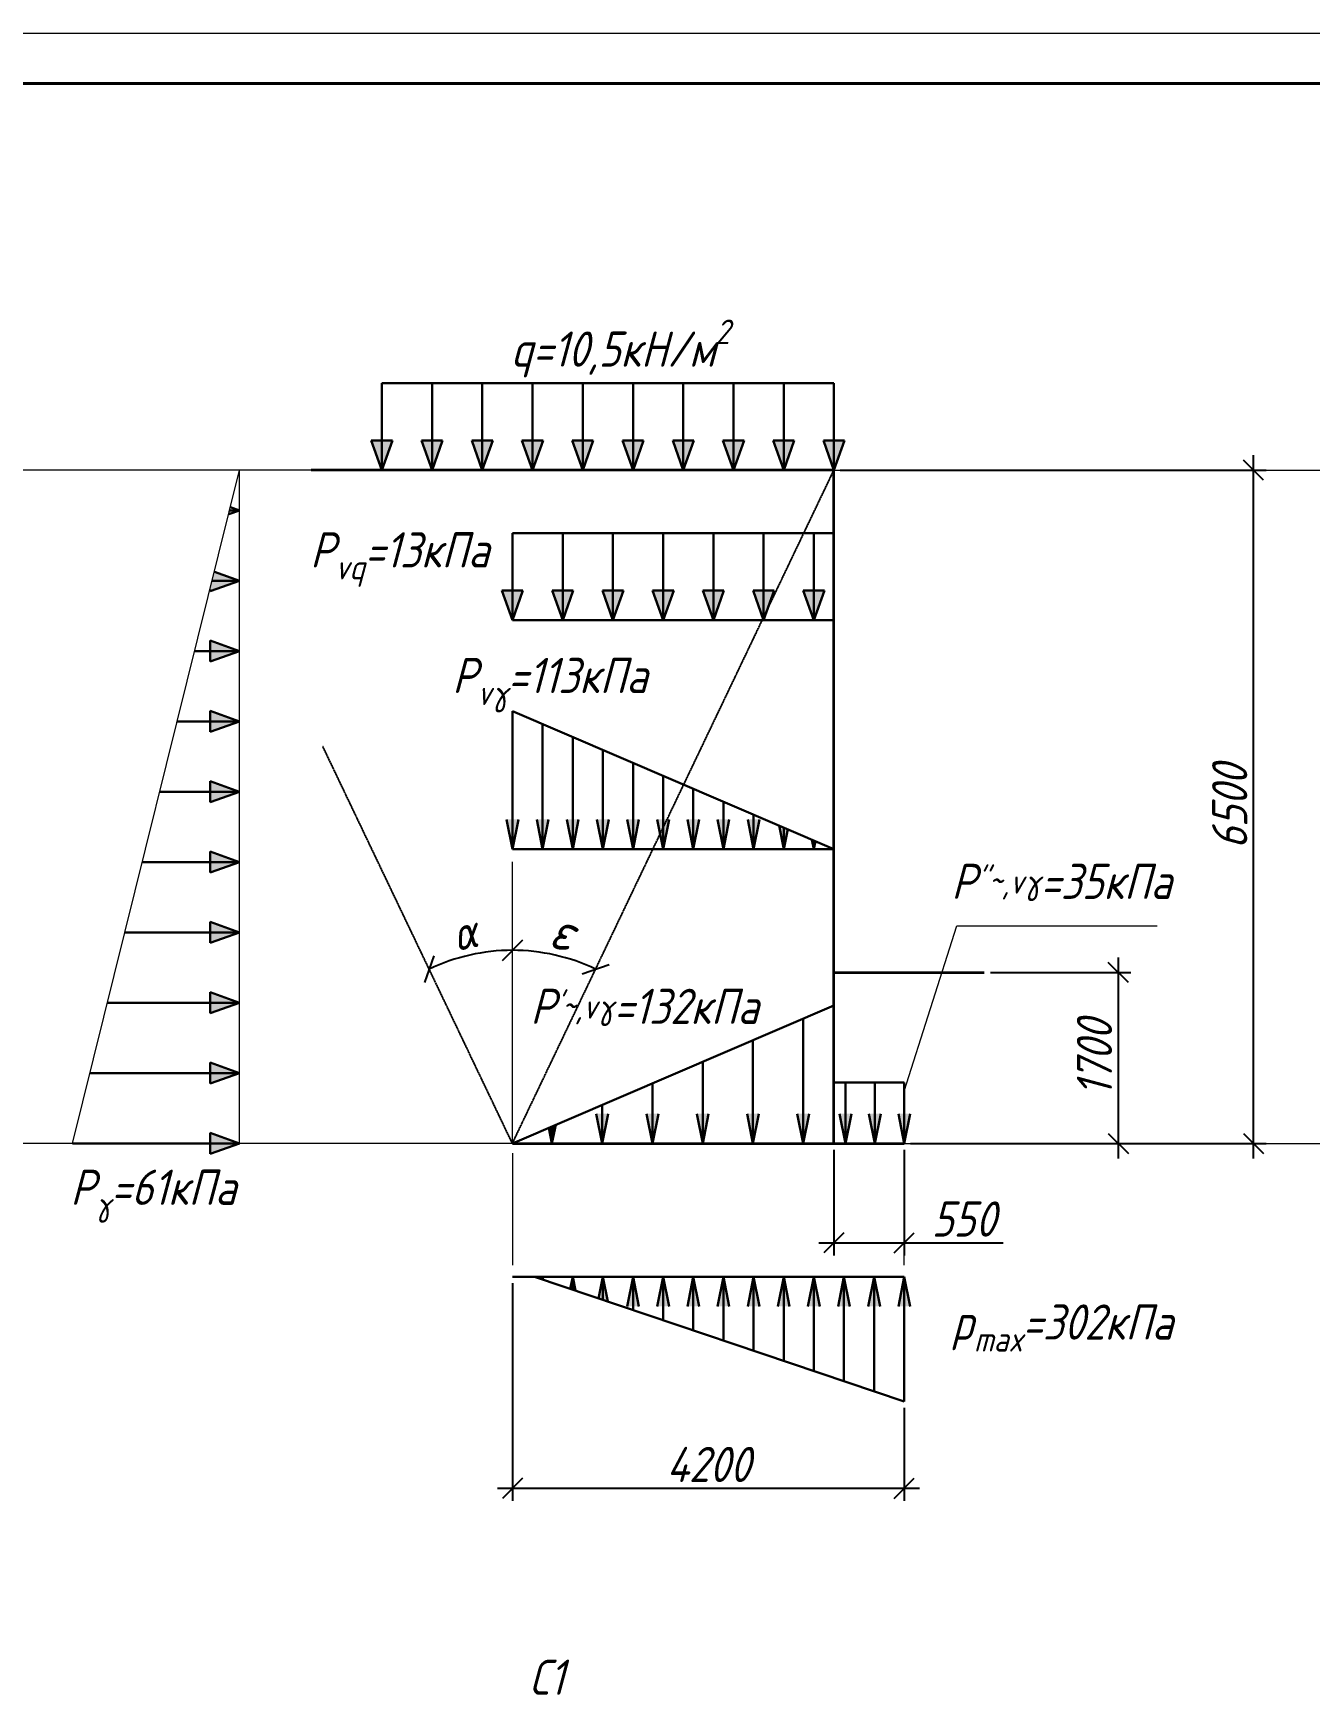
# Model space of a CAD drawing. Header units: millimetres. Extents: x -1004 to 900128, y -352756 to 107728.
# Drawn here: x 215793 to 228498, y -207235 to -190700 of the extents above; entities that cross this region are included whole.
import ezdxf

# ---------------------------------------------------------------- set-up
doc = ezdxf.new("R2010")
doc.units = ezdxf.units.MM
doc.linetypes.add('ACAD_ISO02W100', pattern=[15, 12, -3])
doc.linetypes.add('ACAD_ISO04W100', pattern=[30, 24, -3, 0, -3])
for name, color, linetype, lineweight in [('axles', 152, 'ACAD_ISO04W100', 20), ('basic', 95, 'Continuous', 30), ('frame', 173, 'Continuous', 40), ('hatch', 117, 'ACAD_ISO02W100', 25), ('size', 45, 'Continuous', 20), ('text', 13, 'Continuous', 20), ('thick', 42, 'Continuous', 35), ('thin', 153, 'Continuous', 18)]:
    doc.layers.add(name, color=color, linetype=linetype, lineweight=lineweight)
doc.styles.add('Structures', font='isocpeur.ttf', dxfattribs={"width": 0.85, "oblique": 15})
doc.styles.add('structures 5', font='isocpeur.ttf', dxfattribs={"width": 0.85, "oblique": 15, "height": 5})
doc.dimstyles.new('structures 3.5', dxfattribs={"dimtxt": 3.5, "dimasz": 2, "dimexe": 1.25, "dimexo": 0.625, "dimtad": 1, "dimtxsty": 'Structures', "dimblk": 'OBLIQUE', "dimcen": 2.5, "dimdle": 1.5, "dimadec": 0, "dimazin": 0, "dimtfac": 1, "dimtmove": 0, "dimatfit": 3, "dimfxl": 1, "dimarcsym": 0})

# ---------------------------------------------------------------- blocks, each defined once
blk = doc.blocks.new('_Oblique')
at = {"color": 0, "linetype": 'ByBlock', "lineweight": -2}
blk.add_line((-0.5, -0.5), (0.5, 0.5), dxfattribs=at)
blk = doc.blocks.new('*D869')
at = {"layer": 'Defpoints', "color": 0, "transparency": 16777216}
for p in [(225257.5171392658, -200048.0326734317), (224462.1946013797, -201748.0326734317), (226592.2853476328, -201748.0326734317)]:
    blk.add_point(p, dxfattribs=at)
at = {"layer": 'size', "color": 0, "lineweight": -2, "transparency": 16777216}
for p, q in [((226592.2853476328, -199898.0326734317), (226592.2853476328, -201898.0326734317)), ((225320.0171392658, -200048.0326734317), (226717.2853476328, -200048.0326734317)), ((224524.6946013797, -201748.0326734317), (226717.2853476328, -201748.0326734317))]:
    blk.add_line(p, q, dxfattribs=at)
at = {"layer": 'size', "color": 0, "lineweight": -2, "transparency": 16777216, "xscale": 200, "yscale": 200, "zscale": 200}
for p, rotation in [((226592.2853476328, -200048.0326734317), 90), ((226592.2853476328, -201748.0326734317), 270)]:
    blk.add_blockref('_Oblique', p, dxfattribs=dict(at, rotation=rotation))
at = {"layer": 'size', "color": 0, "transparency": 16777216, "insert": (226354.7853476327, -200898.0326734317), "char_height": 350, "attachment_point": 5, "rotation": 90, "style": 'Structures'}
blk.add_mtext('1700', dxfattribs=at)
blk = doc.blocks.new('*D870')
at = {"layer": 'Defpoints', "color": 0, "transparency": 16777216}
for p in [(223762.1946013796, -201748.0326734316), (224462.1946013796, -201748.0326734316), (224462.1946013796, -202737.7506146465)]:
    blk.add_point(p, dxfattribs=at)
at = {"layer": 'size', "color": 0, "lineweight": -2, "transparency": 16777216}
for p, q in [((223762.1946013796, -201810.5326734316), (223762.1946013796, -202862.7506146465)), ((224462.1946013796, -201810.5326734316), (224462.1946013796, -202862.7506146465)), ((223612.1946013796, -202737.7506146465), (224462.1946013796, -202737.7506146465)), ((224462.1946013796, -202737.7506146465), (225446.2268187305, -202737.7506146465))]:
    blk.add_line(p, q, dxfattribs=at)
at = {"layer": 'size', "color": 0, "lineweight": -2, "transparency": 16777216, "xscale": 200, "yscale": 200, "zscale": 200, "rotation": 180}
blk.add_blockref('_Oblique', (223762.1946013796, -202737.7506146465), dxfattribs=at)
at = {"layer": 'size', "color": 0, "lineweight": -2, "transparency": 16777216, "xscale": 200, "yscale": 200, "zscale": 200}
blk.add_blockref('_Oblique', (224462.1946013796, -202737.7506146465), dxfattribs=at)
at = {"layer": 'size', "color": 0, "transparency": 16777216, "insert": (225054.210710055, -202500.2506146465), "char_height": 350, "attachment_point": 5, "style": 'Structures'}
blk.add_mtext('550', dxfattribs=at)
blk = doc.blocks.new('*D871')
at = {"layer": 'Defpoints', "color": 0, "transparency": 16777216}
for p in [(223762.1946013797, -195048.0326734316), (227938.4876394052, -195048.0326734316), (224462.1946013797, -201748.0326734317)]:
    blk.add_point(p, dxfattribs=at)
at = {"layer": 'size', "color": 0, "lineweight": -2, "transparency": 16777216}
for p, q in [((227938.4876394052, -201898.0326734317), (227938.4876394052, -194898.0326734316)), ((223824.6946013797, -195048.0326734316), (228063.4876394052, -195048.0326734316)), ((224524.6946013797, -201748.0326734317), (228063.4876394052, -201748.0326734317))]:
    blk.add_line(p, q, dxfattribs=at)
at = {"layer": 'size', "color": 0, "lineweight": -2, "transparency": 16777216, "xscale": 200, "yscale": 200, "zscale": 200}
for p, rotation in [((227938.4876394052, -195048.0326734316), 90), ((227938.4876394052, -201748.0326734317), 270)]:
    blk.add_blockref('_Oblique', p, dxfattribs=dict(at, rotation=rotation))
at = {"layer": 'size', "color": 0, "transparency": 16777216, "insert": (227700.9876394051, -198398.0326734317), "char_height": 350, "attachment_point": 5, "rotation": 90, "style": 'Structures'}
blk.add_mtext('6500', dxfattribs=at)
blk = doc.blocks.new('*D872')
at = {"layer": 'Defpoints', "color": 0, "transparency": 16777216}
for p in [(223762.1946013796, -195048.0326734315), (220562.1946013796, -198946.8883673344), (220846.5779060339, -199847.4259205709), (220562.1946013796, -201748.0326734316), (220562.1946013796, -201748.0326734316)]:
    blk.add_point(p, dxfattribs=at)
at = {"layer": 'size', "color": 0, "lineweight": -2, "transparency": 16777216}
blk.add_arc((220562.1946013796, -201748.0326734316), 1921.764786071774, 64.47030200946669, 90, dxfattribs=at)
at = {"layer": 'size', "color": 0, "lineweight": -2, "transparency": 16777216, "xscale": 200, "yscale": 200, "zscale": 200}
for p, rotation in [((220562.1946013796, -199826.2678873598), 180), ((221390.4346248294, -200013.9051243334), 334.4703020094667)]:
    blk.add_blockref('_Oblique', p, dxfattribs=dict(at, rotation=rotation))
at = {"layer": 'size', "color": 0, "transparency": 16777216, "insert": (221065.0760857038, -199633.1512765657), "char_height": 350, "attachment_point": 5, "rotation": 346.6244684460199, "style": 'Structures'}
blk.add_mtext('{\\H1.08333x;ε}', dxfattribs=at)
blk = doc.blocks.new('*D873')
at = {"layer": 'Defpoints', "color": 0, "transparency": 16777216}
for p in [(217362.1946013796, -195048.0326734316), (220562.1946013796, -195298.0326734316), (220277.8112967252, -199847.4259205709), (220562.1946013795, -201748.0326734316), (220562.1946013795, -201748.0326734316)]:
    blk.add_point(p, dxfattribs=at)
at = {"layer": 'size', "color": 0, "lineweight": -2, "transparency": 16777216}
blk.add_arc((220562.1946013795, -201748.0326734316), 1921.764786071808, 89.99999999999977, 115.5296979905329, dxfattribs=at)
at = {"layer": 'size', "color": 0, "lineweight": -2, "transparency": 16777216, "xscale": 200, "yscale": 200, "zscale": 200}
for p, rotation in [((220562.1946013796, -199826.2678873598), 359.9999999999997), ((219733.9545779297, -200013.9051243334), 205.5296979905329)]:
    blk.add_blockref('_Oblique', p, dxfattribs=dict(at, rotation=rotation))
at = {"layer": 'size', "color": 0, "transparency": 16777216, "insert": (220086.7158368036, -199649.2459428549), "char_height": 350, "width": 756.4295596564855, "attachment_point": 5, "rotation": 12.764848995266489, "style": 'Structures'}
blk.add_mtext('{\\H0.95833x;α}', dxfattribs=at)
blk = doc.blocks.new('*D874')
at = {"layer": 'Defpoints', "color": 0, "transparency": 16777216}
for p in [(220562.1946013796, -203074.4859625286), (224462.1946013796, -204316.7951458672), (224462.1946013796, -205179.7538127105)]:
    blk.add_point(p, dxfattribs=at)
at = {"layer": 'size', "color": 0, "lineweight": -2, "transparency": 16777216}
for p, q in [((220562.1946013796, -203136.9859625286), (220562.1946013796, -205304.7538127105)), ((224462.1946013796, -204379.2951458672), (224462.1946013796, -205304.7538127105)), ((220412.1946013796, -205179.7538127105), (224612.1946013796, -205179.7538127105))]:
    blk.add_line(p, q, dxfattribs=at)
at = {"layer": 'size', "color": 0, "lineweight": -2, "transparency": 16777216, "xscale": 200, "yscale": 200, "zscale": 200, "rotation": 180}
blk.add_blockref('_Oblique', (220562.1946013796, -205179.7538127105), dxfattribs=at)
at = {"layer": 'size', "color": 0, "lineweight": -2, "transparency": 16777216, "xscale": 200, "yscale": 200, "zscale": 200}
blk.add_blockref('_Oblique', (224462.1946013796, -205179.7538127105), dxfattribs=at)
at = {"layer": 'size', "color": 0, "transparency": 16777216, "insert": (222512.1946013796, -204942.2538127105), "char_height": 350, "attachment_point": 5, "style": 'Structures'}
blk.add_mtext('4200', dxfattribs=at)

msp = doc.modelspace()

# ---------------------------------------------------------------- hatches: boundary and pattern name
at = {"layer": 'basic'}
h = msp.add_hatch(color=256, dxfattribs=at)
h.dxf.hatch_style = 1
h.paths.add_polyline_path([(219157.269429041, -194753.3763105699), (219262.1946013796, -195048.0326734316), (219262.1946013796, -194753.3763105699)])
h.paths.add_polyline_path([(219262.1946013796, -194753.3763105699), (219262.1946013796, -195048.0326734316), (219367.1197737182, -194753.3763105699)])
h = msp.add_hatch(color=256, dxfattribs=at)
h.dxf.hatch_style = 1
h.paths.add_polyline_path([(219657.269429041, -194753.3763105699), (219762.1946013796, -195048.0326734316), (219762.1946013796, -194753.3763105699)])
h.paths.add_polyline_path([(219762.1946013796, -194753.3763105699), (219762.1946013796, -195048.0326734316), (219867.1197737182, -194753.3763105699)])
h = msp.add_hatch(color=256, dxfattribs=at)
h.dxf.hatch_style = 1
h.paths.add_polyline_path([(220157.269429041, -194753.3763105699), (220262.1946013796, -195048.0326734316), (220262.1946013796, -194753.3763105699)])
h.paths.add_polyline_path([(220262.1946013796, -194753.3763105699), (220262.1946013796, -195048.0326734316), (220367.1197737182, -194753.3763105699)])
h = msp.add_hatch(color=256, dxfattribs=at)
h.dxf.hatch_style = 1
h.paths.add_polyline_path([(220657.269429041, -194753.3763105699), (220762.1946013796, -195048.0326734316), (220762.1946013796, -194753.3763105699)])
h.paths.add_polyline_path([(220762.1946013796, -194753.3763105699), (220762.1946013796, -195048.0326734316), (220867.1197737182, -194753.3763105699)])
h = msp.add_hatch(color=256, dxfattribs=at)
h.dxf.hatch_style = 1
h.paths.add_polyline_path([(221157.269429041, -194753.3763105699), (221262.1946013796, -195048.0326734316), (221262.1946013796, -194753.3763105699)])
h.paths.add_polyline_path([(221262.1946013796, -194753.3763105699), (221262.1946013796, -195048.0326734316), (221367.1197737182, -194753.3763105699)])
h = msp.add_hatch(color=256, dxfattribs=at)
h.dxf.hatch_style = 1
h.paths.add_polyline_path([(221657.269429041, -194753.3763105699), (221762.1946013796, -195048.0326734316), (221762.1946013796, -194753.3763105699)])
h.paths.add_polyline_path([(221762.1946013796, -194753.3763105699), (221762.1946013796, -195048.0326734316), (221867.1197737182, -194753.3763105699)])
h = msp.add_hatch(color=256, dxfattribs=at)
h.dxf.hatch_style = 1
h.paths.add_polyline_path([(222157.269429041, -194753.3763105699), (222262.1946013796, -195048.0326734316), (222262.1946013796, -194753.3763105699)])
h.paths.add_polyline_path([(222262.1946013796, -194753.3763105699), (222262.1946013796, -195048.0326734316), (222367.1197737182, -194753.3763105699)])
h = msp.add_hatch(color=256, dxfattribs=at)
h.dxf.hatch_style = 1
h.paths.add_polyline_path([(222657.269429041, -194753.3763105699), (222762.1946013796, -195048.0326734316), (222762.1946013796, -194753.3763105699)])
h.paths.add_polyline_path([(222762.1946013796, -194753.3763105699), (222762.1946013796, -195048.0326734316), (222867.1197737182, -194753.3763105699)])
h = msp.add_hatch(color=256, dxfattribs=at)
h.dxf.hatch_style = 1
h.paths.add_polyline_path([(223157.269429041, -194753.3763105699), (223262.1946013796, -195048.0326734316), (223262.1946013796, -194753.3763105699)])
h.paths.add_polyline_path([(223262.1946013796, -194753.3763105699), (223262.1946013796, -195048.0326734316), (223367.1197737182, -194753.3763105699)])
h = msp.add_hatch(color=256, dxfattribs=at)
h.dxf.hatch_style = 1
h.paths.add_polyline_path([(223657.269429041, -194753.3763105699), (223762.1946013796, -195048.0326734316), (223762.1946013796, -194753.3763105699)])
h.paths.add_polyline_path([(223762.1946013796, -194753.3763105699), (223762.1946013796, -195048.0326734316), (223867.1197737182, -194753.3763105699)])
h = msp.add_hatch(color=256, dxfattribs=at)
h.dxf.hatch_style = 1
h.paths.add_polyline_path([(217755.8668820609, -195415.5467309247), (217747.8028337729, -195448.0326734316), (217847.0956067784, -195448.0326734316)])
h.paths.add_polyline_path([(217847.0956067784, -195448.0326734316), (217747.8028337729, -195448.0326734316), (217738.1749274244, -195486.8186033924)])
h.paths.add_polyline_path([(217847.0956067784, -196148.0326734316), (217574.0404810132, -196148.0326734316), (217562.0377374861, -196196.3856125787), (217587.0725231044, -196240.6251652466)])
h.paths.add_polyline_path([(217596.2166138053, -196058.6963315376), (217574.0404810132, -196148.0326734316), (217847.0956067784, -196148.0326734316)])
h.paths.add_polyline_path([(217562.0377374861, -196196.3856125787), (217552.4392439168, -196235.0530534358), (217552.4392439168, -196252.9578457702), (217587.0725231044, -196240.6251652466)])
h = msp.add_hatch(color=256, dxfattribs=at)
h.dxf.hatch_style = 1
h.paths.add_polyline_path([(220457.269429041, -196246.8297051151), (220562.1946013796, -196541.4860679767), (220562.1946013796, -196246.8297051151)])
h.paths.add_polyline_path([(220562.1946013796, -196246.8297051151), (220562.1946013796, -196541.4860679767), (220667.1197737182, -196246.8297051151)])
h = msp.add_hatch(color=256, dxfattribs=at)
h.dxf.hatch_style = 1
h.paths.add_polyline_path([(220957.269429041, -196246.8297051151), (221062.1946013796, -196541.4860679767), (221062.1946013796, -196246.8297051151)])
h.paths.add_polyline_path([(221062.1946013796, -196246.8297051151), (221062.1946013796, -196541.4860679767), (221167.1197737182, -196246.8297051151)])
h = msp.add_hatch(color=256, dxfattribs=at)
h.dxf.hatch_style = 1
h.paths.add_polyline_path([(221457.269429041, -196246.8297051151), (221562.1946013796, -196541.4860679767), (221562.1946013796, -196246.8297051151)])
h.paths.add_polyline_path([(221562.1946013796, -196246.8297051151), (221562.1946013796, -196541.4860679767), (221667.1197737182, -196246.8297051151)])
h = msp.add_hatch(color=256, dxfattribs=at)
h.dxf.hatch_style = 1
h.paths.add_polyline_path([(221957.269429041, -196246.8297051151), (222062.1946013796, -196541.4860679767), (222062.1946013796, -196246.8297051151)])
h.paths.add_polyline_path([(222062.1946013796, -196246.8297051151), (222062.1946013796, -196541.4860679767), (222167.1197737182, -196246.8297051151)])
h = msp.add_hatch(color=256, dxfattribs=at)
h.dxf.hatch_style = 1
h.paths.add_polyline_path([(222457.269429041, -196246.8297051151), (222562.1946013796, -196541.4860679767), (222562.1946013796, -196246.8297051151)])
h.paths.add_polyline_path([(222562.1946013796, -196246.8297051151), (222562.1946013796, -196541.4860679767), (222667.1197737182, -196246.8297051151)])
h = msp.add_hatch(color=256, dxfattribs=at)
h.dxf.hatch_style = 1
h.paths.add_polyline_path([(222957.269429041, -196246.8297051151), (223062.1946013796, -196541.4860679767), (223062.1946013796, -196246.8297051151)])
h.paths.add_polyline_path([(223062.1946013796, -196246.8297051151), (223062.1946013796, -196541.4860679767), (223167.1197737182, -196246.8297051151)])
h = msp.add_hatch(color=256, dxfattribs=at)
h.dxf.hatch_style = 1
h.paths.add_polyline_path([(223457.269429041, -196246.8297051151), (223562.1946013796, -196541.4860679767), (223562.1946013796, -196246.8297051151)])
h.paths.add_polyline_path([(223562.1946013796, -196246.8297051151), (223562.1946013796, -196541.4860679767), (223667.1197737182, -196246.8297051151)])
h = msp.add_hatch(color=256, dxfattribs=at)
h.dxf.hatch_style = 1
h.paths.add_polyline_path([(217552.4392439168, -196743.1075010929), (217847.0956067784, -196848.0326734316), (217552.4392439168, -196848.0326734316)])
h.paths.add_polyline_path([(217552.4392439168, -196848.0326734316), (217847.0956067784, -196848.0326734316), (217552.4392439168, -196952.9578457702)])
h = msp.add_hatch(color=256, dxfattribs=at)
h.dxf.hatch_style = 1
h.paths.add_polyline_path([(217552.4392439168, -197443.1075010929), (217847.0956067784, -197548.0326734316), (217552.4392439168, -197548.0326734316)])
h.paths.add_polyline_path([(217552.4392439168, -197548.0326734316), (217847.0956067784, -197548.0326734316), (217552.4392439168, -197652.9578457702)])
h = msp.add_hatch(color=256, dxfattribs=at)
h.dxf.hatch_style = 1
h.paths.add_polyline_path([(217552.4392439168, -198143.1075010929), (217847.0956067784, -198248.0326734316), (217552.4392439168, -198248.0326734316)])
h.paths.add_polyline_path([(217552.4392439168, -198248.0326734316), (217847.0956067784, -198248.0326734316), (217552.4392439168, -198352.9578457702)])
h = msp.add_hatch(color=256, dxfattribs=at)
h.dxf.hatch_style = 1
h.paths.add_polyline_path([(220503.4627287438, -198524.1960537301), (220562.1946013796, -198524.1960537301), (220562.1946013796, -198818.8524165917)])
h.paths.add_polyline_path([(220562.1946013796, -198524.1960537301), (220620.9264740153, -198524.1960537301), (220562.1946013796, -198818.8524165917)])
h = msp.add_hatch(color=256, dxfattribs=at)
h.dxf.hatch_style = 1
h.paths.add_polyline_path([(220803.4627287438, -198524.1960537301), (220862.1946013796, -198524.1960537301), (220862.1946013796, -198818.8524165917)])
h.paths.add_polyline_path([(220862.1946013796, -198524.1960537301), (220920.9264740153, -198524.1960537301), (220862.1946013796, -198818.8524165917)])
h = msp.add_hatch(color=256, dxfattribs=at)
h.dxf.hatch_style = 1
h.paths.add_polyline_path([(221103.4627287438, -198524.1960537301), (221162.1946013796, -198524.1960537301), (221162.1946013796, -198818.8524165917)])
h.paths.add_polyline_path([(221162.1946013796, -198524.1960537301), (221220.9264740153, -198524.1960537301), (221162.1946013796, -198818.8524165917)])
h = msp.add_hatch(color=256, dxfattribs=at)
h.dxf.hatch_style = 1
h.paths.add_polyline_path([(221403.4627287438, -198524.1960537301), (221462.1946013796, -198524.1960537301), (221462.1946013796, -198818.8524165917)])
h.paths.add_polyline_path([(221462.1946013796, -198524.1960537301), (221520.9264740153, -198524.1960537301), (221462.1946013796, -198818.8524165917)])
h = msp.add_hatch(color=256, dxfattribs=at)
h.dxf.hatch_style = 1
h.paths.add_polyline_path([(221703.4627287438, -198524.1960537301), (221762.1946013796, -198524.1960537301), (221762.1946013796, -198818.8524165917)])
h.paths.add_polyline_path([(221762.1946013796, -198524.1960537301), (221820.9264740153, -198524.1960537301), (221762.1946013796, -198818.8524165917)])
h = msp.add_hatch(color=256, dxfattribs=at)
h.dxf.hatch_style = 1
h.paths.add_polyline_path([(222003.4627287438, -198524.1960537301), (222062.1946013796, -198524.1960537301), (222062.1946013796, -198818.8524165917)])
h.paths.add_polyline_path([(222062.1946013796, -198524.1960537301), (222120.9264740153, -198524.1960537301), (222062.1946013796, -198818.8524165917)])
h = msp.add_hatch(color=256, dxfattribs=at)
h.dxf.hatch_style = 1
h.paths.add_polyline_path([(222303.4627287438, -198524.1960537301), (222362.1946013796, -198524.1960537301), (222362.1946013796, -198818.8524165917)])
h.paths.add_polyline_path([(222362.1946013796, -198524.1960537301), (222420.9264740153, -198524.1960537301), (222362.1946013796, -198818.8524165917)])
h = msp.add_hatch(color=256, dxfattribs=at)
h.dxf.hatch_style = 1
h.paths.add_polyline_path([(222603.4627287438, -198524.1960537301), (222662.1946013796, -198524.1960537301), (222662.1946013796, -198818.8524165917)])
h.paths.add_polyline_path([(222662.1946013796, -198524.1960537301), (222720.9264740153, -198524.1960537301), (222662.1946013796, -198818.8524165917)])
h = msp.add_hatch(color=256, dxfattribs=at)
h.dxf.hatch_style = 1
h.paths.add_polyline_path([(222903.4627287438, -198524.1960537301), (222962.1946013796, -198524.1960537301), (222962.1946013796, -198818.8524165917)])
h.paths.add_polyline_path([(222962.1946013796, -198524.1960537301), (223020.9264740153, -198524.1960537301), (222962.1946013796, -198818.8524165917)])
h = msp.add_hatch(color=256, dxfattribs=at)
h.dxf.hatch_style = 1
h.paths.add_polyline_path([(223301.6087250512, -198621.1127259391), (223262.1946013796, -198604.1913720229), (223262.1946013796, -198818.8524165917)])
h.paths.add_polyline_path([(223262.1946013796, -198604.1913720229), (223215.4035672908, -198584.102947515), (223262.1946013796, -198818.8524165917)])
h.paths.add_polyline_path([(223577.9602508482, -198739.7565403307), (223562.1946013796, -198732.9879987642), (223562.1946013796, -198818.8524165917)])
h.paths.add_polyline_path([(223562.1946013796, -198732.9879987642), (223543.478187744, -198724.952628961), (223562.1946013796, -198818.8524165917)])
h = msp.add_hatch(color=256, dxfattribs=at)
h.dxf.hatch_style = 1
h.paths.add_polyline_path([(217552.4392439168, -198843.1075010929), (217847.0956067784, -198948.0326734316), (217552.4392439168, -198948.0326734316)])
h.paths.add_polyline_path([(217552.4392439168, -198948.0326734316), (217847.0956067784, -198948.0326734316), (217552.4392439168, -199052.9578457702)])
h = msp.add_hatch(color=256, dxfattribs=at)
h.dxf.hatch_style = 1
h.paths.add_polyline_path([(217552.4392439168, -199543.1075010929), (217847.0956067784, -199648.0326734316), (217552.4392439168, -199648.0326734316)])
h.paths.add_polyline_path([(217552.4392439168, -199648.0326734316), (217847.0956067784, -199648.0326734316), (217552.4392439168, -199752.9578457702)])
h = msp.add_hatch(color=256, dxfattribs=at)
h.dxf.hatch_style = 1
h.paths.add_polyline_path([(217552.4392439168, -200243.1075010929), (217847.0956067784, -200348.0326734316), (217552.4392439168, -200348.0326734316)])
h.paths.add_polyline_path([(217552.4392439168, -200348.0326734316), (217847.0956067784, -200348.0326734316), (217552.4392439168, -200452.9578457702)])
h = msp.add_hatch(color=256, dxfattribs=at)
h.dxf.hatch_style = 1
h.paths.add_polyline_path([(217552.4392439168, -200943.1075010929), (217847.0956067784, -201048.0326734316), (217552.4392439168, -201048.0326734316)])
h.paths.add_polyline_path([(217552.4392439168, -201048.0326734316), (217847.0956067784, -201048.0326734316), (217552.4392439168, -201152.9578457702)])
h = msp.add_hatch(color=256, dxfattribs=at)
h.dxf.hatch_style = 1
h.paths.add_polyline_path([(221514.5795488756, -201453.3763105699), (221455.8476762398, -201453.3763105699), (221455.8476762398, -201748.0326734316)])
h.paths.add_polyline_path([(221455.8476762398, -201453.3763105699), (221397.115803604, -201453.3763105699), (221455.8476762398, -201748.0326734316)])
h = msp.add_hatch(color=256, dxfattribs=at)
h.dxf.hatch_style = 1
h.paths.add_polyline_path([(222014.5795488756, -201453.3763105699), (221955.8476762398, -201453.3763105699), (221955.8476762398, -201748.0326734316)])
h.paths.add_polyline_path([(221955.8476762398, -201453.3763105699), (221897.115803604, -201453.3763105699), (221955.8476762398, -201748.0326734316)])
h = msp.add_hatch(color=256, dxfattribs=at)
h.dxf.hatch_style = 1
h.paths.add_polyline_path([(222514.5795488756, -201453.3763105699), (222455.8476762398, -201453.3763105699), (222455.8476762398, -201748.0326734316)])
h.paths.add_polyline_path([(222455.8476762398, -201453.3763105699), (222397.115803604, -201453.3763105699), (222455.8476762398, -201748.0326734316)])
h = msp.add_hatch(color=256, dxfattribs=at)
h.dxf.hatch_style = 1
h.paths.add_polyline_path([(223014.5795488756, -201453.3763105699), (222955.8476762398, -201453.3763105699), (222955.8476762398, -201748.0326734316)])
h.paths.add_polyline_path([(222955.8476762398, -201453.3763105699), (222897.115803604, -201453.3763105699), (222955.8476762398, -201748.0326734316)])
h = msp.add_hatch(color=256, dxfattribs=at)
h.dxf.hatch_style = 1
h.paths.add_polyline_path([(223514.5795488756, -201453.3763105699), (223455.8476762398, -201453.3763105699), (223455.8476762398, -201748.0326734316)])
h.paths.add_polyline_path([(223455.8476762398, -201453.3763105699), (223397.115803604, -201453.3763105699), (223455.8476762398, -201748.0326734316)])
h = msp.add_hatch(color=256, dxfattribs=at)
h.dxf.hatch_style = 1
h.paths.add_polyline_path([(223935.505573997, -201453.3763105699), (223876.7737013613, -201453.3763105699), (223876.7737013613, -201748.0326734316)])
h.paths.add_polyline_path([(223876.7737013613, -201453.3763105699), (223818.0418287255, -201453.3763105699), (223876.7737013613, -201748.0326734316)])
h = msp.add_hatch(color=256, dxfattribs=at)
h.dxf.hatch_style = 1
h.paths.add_polyline_path([(224228.2160240061, -201453.3763105699), (224169.4841513704, -201453.3763105699), (224169.4841513704, -201748.0326734316)])
h.paths.add_polyline_path([(224169.4841513704, -201453.3763105699), (224110.7522787346, -201453.3763105699), (224169.4841513704, -201748.0326734316)])
h = msp.add_hatch(color=256, dxfattribs=at)
h.dxf.hatch_style = 1
h.paths.add_polyline_path([(224520.9264740153, -201453.3763105699), (224462.1946013796, -201453.3763105699), (224462.1946013796, -201748.0326734316)])
h.paths.add_polyline_path([(224462.1946013796, -201453.3763105699), (224403.4627287438, -201453.3763105699), (224462.1946013796, -201748.0326734316)])
h = msp.add_hatch(color=256, dxfattribs=at)
h.dxf.hatch_style = 1
h.paths.add_polyline_path([(217552.4392439168, -201643.1075010929), (217847.0956067784, -201748.0326734316), (217552.4392439168, -201748.0326734316)])
h.paths.add_polyline_path([(217552.4392439168, -201748.0326734316), (217847.0956067784, -201748.0326734316), (217552.4392439168, -201852.9578457702)])
h = msp.add_hatch(color=256, dxfattribs=at)
h.dxf.hatch_style = 1
h.paths.add_polyline_path([(220992.6865451296, -201563.2129727838), (220955.8476762398, -201579.0287129371), (220955.8476762398, -201748.0326734316)])
h.paths.add_polyline_path([(220955.8476762398, -201579.0287129371), (220924.8166942874, -201592.3509989369), (220955.8476762398, -201748.0326734316)])
h = msp.add_hatch(color=256, dxfattribs=at)
h.dxf.hatch_style = 1
h.paths.add_polyline_path([(221462.1946013796, -203074.4859625286), (221462.1946013796, -203304.0430942324), (221511.2516497669, -203320.6039696996)])
h.paths.add_polyline_path([(221462.1946013796, -203074.4859625286), (221419.323262791, -203289.5704155285), (221462.1946013796, -203304.0430942324)])
h.paths.add_polyline_path([(221162.1946013796, -203074.4859625286), (221162.1946013796, -203202.767889069), (221189.6088343018, -203212.0224959477)])
h.paths.add_polyline_path([(221162.1946013796, -203074.4859625286), (221138.2370886389, -203194.6802156756), (221162.1946013796, -203202.767889069)])
h.paths.add_polyline_path([(220862.1946013796, -203074.4859625286), (220857.1509144868, -203099.7900158227), (220862.1946013796, -203101.4926839055)])
h.paths.add_polyline_path([(220862.1946013796, -203074.4859625286), (220862.1946013796, -203101.4926839055), (220867.9660188369, -203103.4410221957)])
h = msp.add_hatch(color=256, dxfattribs=at)
h.dxf.hatch_style = 1
h.paths.add_polyline_path([(221703.4627287438, -203369.1423253902), (221762.1946013796, -203369.1423253902), (221762.1946013796, -203074.4859625286)])
h.paths.add_polyline_path([(221762.1946013796, -203369.1423253902), (221820.9264740153, -203369.1423253902), (221762.1946013796, -203074.4859625286)])
h = msp.add_hatch(color=256, dxfattribs=at)
h.dxf.hatch_style = 1
h.paths.add_polyline_path([(222003.4627287438, -203369.1423253902), (222062.1946013796, -203369.1423253902), (222062.1946013796, -203074.4859625286)])
h.paths.add_polyline_path([(222062.1946013796, -203369.1423253902), (222120.9264740153, -203369.1423253902), (222062.1946013796, -203074.4859625286)])
h = msp.add_hatch(color=256, dxfattribs=at)
h.dxf.hatch_style = 1
h.paths.add_polyline_path([(222303.4627287438, -203369.1423253902), (222362.1946013796, -203369.1423253902), (222362.1946013796, -203074.4859625286)])
h.paths.add_polyline_path([(222362.1946013796, -203369.1423253902), (222420.9264740153, -203369.1423253902), (222362.1946013796, -203074.4859625286)])
h = msp.add_hatch(color=256, dxfattribs=at)
h.dxf.hatch_style = 1
h.paths.add_polyline_path([(222603.4627287438, -203369.1423253902), (222662.1946013796, -203369.1423253902), (222662.1946013796, -203074.4859625286)])
h.paths.add_polyline_path([(222662.1946013796, -203369.1423253902), (222720.9264740153, -203369.1423253902), (222662.1946013796, -203074.4859625286)])
h = msp.add_hatch(color=256, dxfattribs=at)
h.dxf.hatch_style = 1
h.paths.add_polyline_path([(222903.4627287438, -203369.1423253902), (222962.1946013796, -203369.1423253902), (222962.1946013796, -203074.4859625286)])
h.paths.add_polyline_path([(222962.1946013796, -203369.1423253902), (223020.9264740153, -203369.1423253902), (222962.1946013796, -203074.4859625286)])
h = msp.add_hatch(color=256, dxfattribs=at)
h.dxf.hatch_style = 1
h.paths.add_polyline_path([(223203.4627287438, -203369.1423253902), (223262.1946013796, -203369.1423253902), (223262.1946013796, -203074.4859625286)])
h.paths.add_polyline_path([(223262.1946013796, -203369.1423253902), (223320.9264740153, -203369.1423253902), (223262.1946013796, -203074.4859625286)])
h = msp.add_hatch(color=256, dxfattribs=at)
h.dxf.hatch_style = 1
h.paths.add_polyline_path([(223503.4627287438, -203369.1423253902), (223562.1946013796, -203369.1423253902), (223562.1946013796, -203074.4859625286)])
h.paths.add_polyline_path([(223562.1946013796, -203369.1423253902), (223620.9264740153, -203369.1423253902), (223562.1946013796, -203074.4859625286)])
h = msp.add_hatch(color=256, dxfattribs=at)
h.dxf.hatch_style = 1
h.paths.add_polyline_path([(223803.4627287438, -203369.1423253902), (223862.1946013796, -203369.1423253902), (223862.1946013796, -203074.4859625286)])
h.paths.add_polyline_path([(223862.1946013796, -203369.1423253902), (223920.9264740153, -203369.1423253902), (223862.1946013796, -203074.4859625286)])
h = msp.add_hatch(color=256, dxfattribs=at)
h.dxf.hatch_style = 1
h.paths.add_polyline_path([(224103.4627287438, -203369.1423253902), (224162.1946013796, -203369.1423253902), (224162.1946013796, -203074.4859625286)])
h.paths.add_polyline_path([(224162.1946013796, -203369.1423253902), (224220.9264740153, -203369.1423253902), (224162.1946013796, -203074.4859625286)])
h = msp.add_hatch(color=256, dxfattribs=at)
h.dxf.hatch_style = 1
h.paths.add_polyline_path([(224403.4627287438, -203369.1423253902), (224462.1946013796, -203369.1423253902), (224462.1946013796, -203074.4859625286)])
h.paths.add_polyline_path([(224462.1946013796, -203369.1423253902), (224520.9264740153, -203369.1423253902), (224462.1946013796, -203074.4859625286)])

# ---------------------------------------------------------------- linework, layer by layer
at = {"layer": 'axles', "ltscale": 0.2}
for p, q in [((218560.4785125807, -195048.0326734316), (209531.9602322627, -195048.0326734316)), ((220562.1946013796, -201748.0326734316), (210081.9602322627, -201748.0326734316))]:
    msp.add_line(p, q, dxfattribs=at)
at = {"layer": 'axles', "ltscale": 0.4}
for p, q in [((223762.1946013796, -195048.0326734316), (240118.9975430511, -195048.0326734316)), ((224462.1946013796, -201748.0326734316), (236918.9975430511, -201748.0326734316))]:
    msp.add_line(p, q, dxfattribs=at)
at = {"layer": 'basic'}
for p, q in [((219262.1946013796, -195048.0326734316), (219262.1946013796, -194181.4993754955)), ((223762.1946013796, -194181.4993754955), (219262.1946013796, -194181.4993754955)), ((219762.1946013796, -195048.0326734316), (219762.1946013796, -194181.4993754955)), ((220262.1946013796, -195048.0326734316), (220262.1946013796, -194181.4993754955)), ((220762.1946013796, -195048.0326734316), (220762.1946013796, -194181.4993754955)), ((221262.1946013796, -195048.0326734316), (221262.1946013796, -194181.4993754955)), ((221762.1946013796, -195048.0326734316), (221762.1946013796, -194181.4993754955)), ((222262.1946013796, -195048.0326734316), (222262.1946013796, -194181.4993754955)), ((222762.1946013796, -195048.0326734316), (222762.1946013796, -194181.4993754955)), ((223262.1946013796, -195048.0326734316), (223262.1946013796, -194181.4993754955)), ((223762.1946013796, -195048.0326734316), (223762.1946013796, -194181.4993754955)), ((219262.1946013796, -195048.0326734316), (219157.269429041, -194753.3763105699)), ((219367.1197737182, -194753.3763105699), (219157.269429041, -194753.3763105699)), ((219262.1946013796, -195048.0326734316), (219367.1197737182, -194753.3763105699)), ((219762.1946013796, -195048.0326734316), (219657.269429041, -194753.3763105699)), ((219867.1197737182, -194753.3763105699), (219657.269429041, -194753.3763105699)), ((219762.1946013796, -195048.0326734316), (219867.1197737182, -194753.3763105699)), ((220262.1946013796, -195048.0326734316), (220157.269429041, -194753.3763105699)), ((220367.1197737182, -194753.3763105699), (220157.269429041, -194753.3763105699)), ((220262.1946013796, -195048.0326734316), (220367.1197737182, -194753.3763105699)), ((220762.1946013796, -195048.0326734316), (220657.269429041, -194753.3763105699)), ((220867.1197737182, -194753.3763105699), (220657.269429041, -194753.3763105699)), ((220762.1946013796, -195048.0326734316), (220867.1197737182, -194753.3763105699)), ((221262.1946013796, -195048.0326734316), (221157.269429041, -194753.3763105699)), ((221367.1197737182, -194753.3763105699), (221157.269429041, -194753.3763105699)), ((221262.1946013796, -195048.0326734316), (221367.1197737182, -194753.3763105699)), ((221762.1946013796, -195048.0326734316), (221657.269429041, -194753.3763105699)), ((221867.1197737182, -194753.3763105699), (221657.269429041, -194753.3763105699)), ((221762.1946013796, -195048.0326734316), (221867.1197737182, -194753.3763105699)), ((222262.1946013796, -195048.0326734316), (222157.269429041, -194753.3763105699)), ((222367.1197737182, -194753.3763105699), (222157.269429041, -194753.3763105699)), ((222262.1946013796, -195048.0326734316), (222367.1197737182, -194753.3763105699)), ((222762.1946013796, -195048.0326734316), (222657.269429041, -194753.3763105699)), ((222867.1197737182, -194753.3763105699), (222657.269429041, -194753.3763105699)), ((222762.1946013796, -195048.0326734316), (222867.1197737182, -194753.3763105699)), ((223262.1946013796, -195048.0326734316), (223157.269429041, -194753.3763105699)), ((223367.1197737182, -194753.3763105699), (223157.269429041, -194753.3763105699)), ((223262.1946013796, -195048.0326734316), (223367.1197737182, -194753.3763105699)), ((223762.1946013796, -195048.0326734316), (223657.269429041, -194753.3763105699)), ((223867.1197737182, -194753.3763105699), (223657.269429041, -194753.3763105699)), ((223762.1946013796, -195048.0326734316), (223867.1197737182, -194753.3763105699)), ((217847.0956067784, -195448.0326734316), (217755.8668820609, -195415.5467309247)), ((217847.0956067784, -195448.0326734316), (217738.1749274244, -195486.8186033924)), ((217847.0956067784, -195448.0326734316), (217747.8028337729, -195448.0326734316)), ((220562.1946013796, -196541.4860679767), (220562.1946013796, -195674.9527700407)), ((220562.1946013796, -195674.9527700407), (223762.1946013796, -195674.9527700407)), ((221062.1946013796, -196541.4860679767), (221062.1946013796, -195674.9527700407)), ((221562.1946013796, -196541.4860679767), (221562.1946013796, -195674.9527700407)), ((222062.1946013796, -196541.4860679767), (222062.1946013796, -195674.9527700407)), ((222562.1946013796, -196541.4860679767), (222562.1946013796, -195674.9527700407)), ((223062.1946013796, -196541.4860679767), (223062.1946013796, -195674.9527700407)), ((223562.1946013796, -196541.4860679767), (223562.1946013796, -195674.9527700407)), ((217847.0956067784, -196148.0326734316), (217596.2166138053, -196058.6963315376)), ((217847.0956067784, -196148.0326734316), (217552.4392439168, -196252.9578457702)), ((217552.4392439168, -196252.9578457702), (217552.4392439168, -196235.0530534358)), ((217847.0956067784, -196148.0326734316), (217574.0404810132, -196148.0326734316)), ((220562.1946013796, -196541.4860679767), (220457.269429041, -196246.8297051151)), ((220667.1197737182, -196246.8297051151), (220457.269429041, -196246.8297051151)), ((220562.1946013796, -196541.4860679767), (220667.1197737182, -196246.8297051151)), ((221062.1946013796, -196541.4860679767), (220957.269429041, -196246.8297051151)), ((221167.1197737182, -196246.8297051151), (220957.269429041, -196246.8297051151)), ((221062.1946013796, -196541.4860679767), (221167.1197737182, -196246.8297051151)), ((221562.1946013796, -196541.4860679767), (221457.269429041, -196246.8297051151)), ((221667.1197737182, -196246.8297051151), (221457.269429041, -196246.8297051151)), ((221562.1946013796, -196541.4860679767), (221667.1197737182, -196246.8297051151)), ((222062.1946013796, -196541.4860679767), (221957.269429041, -196246.8297051151)), ((222167.1197737182, -196246.8297051151), (221957.269429041, -196246.8297051151)), ((222062.1946013796, -196541.4860679767), (222167.1197737182, -196246.8297051151)), ((222562.1946013796, -196541.4860679767), (222457.269429041, -196246.8297051151)), ((222667.1197737182, -196246.8297051151), (222457.269429041, -196246.8297051151)), ((222562.1946013796, -196541.4860679767), (222667.1197737182, -196246.8297051151)), ((223062.1946013796, -196541.4860679767), (222957.269429041, -196246.8297051151)), ((223167.1197737182, -196246.8297051151), (222957.269429041, -196246.8297051151)), ((223062.1946013796, -196541.4860679767), (223167.1197737182, -196246.8297051151)), ((223562.1946013796, -196541.4860679767), (223457.269429041, -196246.8297051151)), ((223667.1197737182, -196246.8297051151), (223457.269429041, -196246.8297051151)), ((223562.1946013796, -196541.4860679767), (223667.1197737182, -196246.8297051151)), ((223762.1946013796, -196541.4860679767), (220562.1946013796, -196541.4860679767)), ((217847.0956067784, -196848.0326734316), (217552.4392439168, -196743.1075010929)), ((217552.4392439168, -196952.9578457702), (217552.4392439168, -196743.1075010929)), ((217847.0956067784, -196848.0326734316), (217400.2781282536, -196848.0326734316)), ((217847.0956067784, -196848.0326734316), (217552.4392439168, -196952.9578457702)), ((217847.0956067784, -197548.0326734316), (217226.515775494, -197548.0326734316)), ((217847.0956067784, -197548.0326734316), (217552.4392439168, -197443.1075010929)), ((217552.4392439168, -197652.9578457702), (217552.4392439168, -197443.1075010929)), ((217847.0956067784, -197548.0326734316), (217552.4392439168, -197652.9578457702)), ((223762.1946013796, -198818.8524165917), (220562.1946013796, -197445.0217313512)), ((220562.1946013796, -198818.8524165917), (220562.1946013796, -197445.0217313512)), ((220862.1946013796, -198818.8524165917), (220862.1946013796, -197573.8183580925)), ((221162.1946013796, -198818.8524165917), (221162.1946013796, -197702.6149848338)), ((221462.1946013796, -198818.8524165917), (221462.1946013796, -197831.4116115751)), ((221762.1946013796, -198818.8524165917), (221762.1946013796, -197960.2082383164)), ((217847.0956067784, -198248.0326734316), (217052.7534227344, -198248.0326734316)), ((217847.0956067784, -198248.0326734316), (217552.4392439168, -198143.1075010929)), ((217552.4392439168, -198352.9578457702), (217552.4392439168, -198143.1075010929)), ((217847.0956067784, -198248.0326734316), (217552.4392439168, -198352.9578457702)), ((222062.1946013796, -198818.8524165917), (222062.1946013796, -198089.0048650577)), ((222362.1946013796, -198818.8524165917), (222362.1946013796, -198217.801491799)), ((222662.1946013796, -198818.8524165917), (222662.1946013796, -198346.5981185403)), ((220562.1946013796, -198818.8524165917), (220503.4627287438, -198524.1960537301)), ((220562.1946013796, -198818.8524165917), (220620.9264740153, -198524.1960537301)), ((220862.1946013796, -198818.8524165917), (220803.4627287438, -198524.1960537301)), ((220862.1946013796, -198818.8524165917), (220920.9264740153, -198524.1960537301)), ((221162.1946013796, -198818.8524165917), (221103.4627287438, -198524.1960537301)), ((221162.1946013796, -198818.8524165917), (221220.9264740153, -198524.1960537301)), ((221462.1946013796, -198818.8524165917), (221403.4627287438, -198524.1960537301)), ((221462.1946013796, -198818.8524165917), (221520.9264740153, -198524.1960537301)), ((221762.1946013796, -198818.8524165917), (221703.4627287438, -198524.1960537301)), ((221762.1946013796, -198818.8524165917), (221820.9264740153, -198524.1960537301)), ((222062.1946013796, -198818.8524165917), (222003.4627287438, -198524.1960537301)), ((222062.1946013796, -198818.8524165917), (222120.9264740153, -198524.1960537301)), ((222362.1946013796, -198818.8524165917), (222303.4627287438, -198524.1960537301)), ((222362.1946013796, -198818.8524165917), (222420.9264740153, -198524.1960537301)), ((222662.1946013796, -198818.8524165917), (222603.4627287438, -198524.1960537301)), ((222662.1946013796, -198818.8524165917), (222720.9264740153, -198524.1960537301)), ((222962.1946013796, -198818.8524165917), (222903.4627287438, -198524.1960537301)), ((222962.1946013796, -198818.8524165917), (222962.1946013796, -198475.3947452816)), ((222962.1946013796, -198818.8524165917), (223020.9264740153, -198524.1960537301)), ((223262.1946013796, -198818.8524165917), (223215.4035672908, -198584.102947515)), ((223262.1946013796, -198818.8524165917), (223262.1946013796, -198604.1913720229)), ((223262.1946013796, -198818.8524165917), (223301.6087250512, -198621.1127259391)), ((223562.1946013796, -198818.8524165917), (223543.478187744, -198724.9526289611)), ((223562.1946013796, -198818.8524165917), (223562.1946013796, -198732.9879987642)), ((223562.1946013796, -198818.8524165917), (223577.9602508482, -198739.7565403307)), ((217847.0956067784, -198948.0326734316), (217552.4392439168, -198843.1075010929)), ((217552.4392439168, -199052.9578457702), (217552.4392439168, -198843.1075010929)), ((223762.1946013796, -198818.8524165917), (220562.1946013796, -198818.8524165917)), ((217847.0956067784, -198948.0326734316), (216878.9910699747, -198948.0326734316)), ((217847.0956067784, -198948.0326734316), (217552.4392439168, -199052.9578457702)), ((217847.0956067784, -199648.0326734316), (217552.4392439168, -199543.1075010929)), ((217552.4392439168, -199752.9578457702), (217552.4392439168, -199543.1075010929)), ((217847.0956067784, -199648.0326734316), (216705.2287172151, -199648.0326734316)), ((217847.0956067784, -199648.0326734316), (217552.4392439168, -199752.9578457702)), ((217847.0956067784, -200348.0326734316), (216531.4663644555, -200348.0326734316)), ((217847.0956067784, -200348.0326734316), (217552.4392439168, -200243.1075010929)), ((217552.4392439168, -200452.9578457702), (217552.4392439168, -200243.1075010929)), ((217847.0956067784, -200348.0326734316), (217552.4392439168, -200452.9578457702)), ((220562.1946013796, -201748.0326734316), (223762.1946013796, -200374.201988191)), ((223455.8476762398, -201748.0326734316), (223455.8476762398, -200505.7234900929)), ((222955.8476762398, -201748.0326734316), (222955.8476762398, -200720.3845346617)), ((217847.0956067784, -201048.0326734316), (216357.7040116959, -201048.0326734316)), ((217847.0956067784, -201048.0326734316), (217552.4392439168, -200943.1075010929)), ((217552.4392439168, -201152.9578457702), (217552.4392439168, -200943.1075010929)), ((217847.0956067784, -201048.0326734316), (217552.4392439168, -201152.9578457702)), ((222455.8476762398, -201748.0326734316), (222455.8476762398, -200935.0455792306)), ((221955.8476762398, -201748.0326734316), (221955.8476762398, -201149.7066237994)), ((224462.1946013796, -201140.4308512321), (223762.1946013796, -201140.4308512321)), ((223876.7737013613, -201748.0326734316), (223876.7737013613, -201140.4308512321)), ((224169.4841513704, -201748.0326734316), (224169.4841513704, -201140.4308512321)), ((224462.1946013796, -201748.0326734316), (224462.1946013796, -201140.4308512321)), ((221455.8476762398, -201748.0326734316), (221455.8476762398, -201364.3676683683)), ((221455.8476762398, -201748.0326734316), (221397.115803604, -201453.3763105699)), ((221455.8476762398, -201748.0326734316), (221514.5795488756, -201453.3763105699)), ((221955.8476762398, -201748.0326734316), (221897.115803604, -201453.3763105699)), ((221955.8476762398, -201748.0326734316), (222014.5795488756, -201453.3763105699)), ((222455.8476762398, -201748.0326734316), (222397.115803604, -201453.3763105699)), ((222455.8476762398, -201748.0326734316), (222514.5795488756, -201453.3763105699)), ((222955.8476762398, -201748.0326734316), (222897.115803604, -201453.3763105699)), ((222955.8476762398, -201748.0326734316), (223014.5795488756, -201453.3763105699)), ((223455.8476762398, -201748.0326734316), (223397.115803604, -201453.3763105699)), ((223455.8476762398, -201748.0326734316), (223514.5795488756, -201453.3763105699)), ((223876.7737013613, -201748.0326734316), (223818.0418287255, -201453.3763105699)), ((223876.7737013613, -201748.0326734316), (223935.505573997, -201453.3763105699)), ((224169.4841513704, -201748.0326734316), (224110.7522787346, -201453.3763105699)), ((224169.4841513704, -201748.0326734316), (224228.2160240061, -201453.3763105699)), ((224462.1946013796, -201748.0326734316), (224403.4627287438, -201453.3763105699)), ((224462.1946013796, -201748.0326734316), (224520.9264740153, -201453.3763105699)), ((217847.0956067784, -201748.0326734316), (217552.4392439168, -201643.1075010929)), ((217552.4392439168, -201852.9578457702), (217552.4392439168, -201643.1075010929)), ((220955.8476762398, -201748.0326734316), (220924.8166942874, -201592.3509989369)), ((220955.8476762398, -201748.0326734316), (220992.6865451296, -201563.2129727838)), ((220955.8476762398, -201748.0326734316), (220955.8476762398, -201579.0287129371)), ((217847.0956067784, -201748.0326734316), (216183.9416589362, -201748.0326734316)), ((217847.0956067784, -201748.0326734316), (217552.4392439168, -201852.9578457702)), ((224462.1946013796, -203074.4859625286), (220562.1946013796, -203074.4859625286)), ((220782.1946013796, -203074.4859625286), (224462.1946013796, -204316.7951458672)), ((220862.1946013796, -203074.4859625286), (220857.1509144868, -203099.7900158227)), ((220862.1946013796, -203074.4859625286), (220862.1946013796, -203101.4926839055)), ((220862.1946013796, -203074.4859625286), (220867.9660188369, -203103.4410221958)), ((221162.1946013796, -203074.4859625286), (221138.2370886389, -203194.6802156756)), ((221162.1946013796, -203074.4859625286), (221162.1946013796, -203202.767889069)), ((221162.1946013796, -203074.4859625286), (221189.6088343018, -203212.0224959477)), ((221462.1946013796, -203074.4859625286), (221419.323262791, -203289.5704155285)), ((221462.1946013796, -203074.4859625286), (221462.1946013796, -203304.0430942324)), ((221462.1946013796, -203074.4859625286), (221511.2516497669, -203320.6039696996)), ((221762.1946013796, -203074.4859625286), (221703.4627287438, -203369.1423253902)), ((221762.1946013796, -203074.4859625286), (221762.1946013796, -203405.3182993959)), ((221762.1946013796, -203074.4859625286), (221820.9264740153, -203369.1423253902)), ((222062.1946013796, -203074.4859625286), (222003.4627287438, -203369.1423253902)), ((222062.1946013796, -203074.4859625286), (222062.1946013796, -203506.5935045594)), ((222062.1946013796, -203074.4859625286), (222120.9264740153, -203369.1423253902)), ((222362.1946013796, -203074.4859625286), (222303.4627287438, -203369.1423253902)), ((222362.1946013796, -203074.4859625286), (222362.1946013796, -203607.8687097229)), ((222362.1946013796, -203074.4859625286), (222420.9264740153, -203369.1423253902)), ((222662.1946013796, -203074.4859625286), (222603.4627287438, -203369.1423253902)), ((222662.1946013796, -203074.4859625286), (222662.1946013796, -203709.1439148863)), ((222662.1946013796, -203074.4859625286), (222720.9264740153, -203369.1423253902)), ((222962.1946013796, -203074.4859625286), (222903.4627287438, -203369.1423253902)), ((222962.1946013796, -203074.4859625286), (222962.1946013796, -203810.4191200498)), ((222962.1946013796, -203074.4859625286), (223020.9264740153, -203369.1423253902)), ((223262.1946013796, -203074.4859625286), (223203.4627287438, -203369.1423253902)), ((223262.1946013796, -203074.4859625286), (223262.1946013796, -203911.6943252133)), ((223262.1946013796, -203074.4859625286), (223320.9264740153, -203369.1423253902)), ((223562.1946013796, -203074.4859625286), (223503.4627287438, -203369.1423253902)), ((223562.1946013796, -203074.4859625286), (223562.1946013796, -204012.9695303768)), ((223562.1946013796, -203074.4859625286), (223620.9264740153, -203369.1423253902)), ((223862.1946013796, -203074.4859625286), (223803.4627287438, -203369.1423253902)), ((223862.1946013796, -203074.4859625286), (223862.1946013796, -204114.2447355403)), ((223862.1946013796, -203074.4859625286), (223920.9264740153, -203369.1423253902)), ((224162.1946013796, -203074.4859625286), (224103.4627287438, -203369.1423253902)), ((224162.1946013796, -203074.4859625286), (224162.1946013796, -204215.5199407038)), ((224162.1946013796, -203074.4859625286), (224220.9264740153, -203369.1423253902)), ((224462.1946013796, -203074.4859625286), (224403.4627287438, -203369.1423253902)), ((224462.1946013796, -203074.4859625286), (224462.1946013796, -204316.7951458672)), ((224462.1946013796, -203074.4859625286), (224520.9264740153, -203369.1423253902))]:
    msp.add_line(p, q, dxfattribs=at)
at = {"layer": 'frame'}
msp.add_line((204080, -191200), (260980, -191200), dxfattribs=at)
at = {"layer": 'hatch', "ltscale": 0.3}
for q in [(223762.1946013796, -195048.0326734316), (218676.4574447039, -197799.7705016419)]:
    msp.add_line((220562.1946013796, -201748.0326734316), q, dxfattribs=at)
at = {"layer": 'thick'}
for p, q in [((223762.1946013796, -195048.0326734316), (218560.4785125807, -195048.0326734316)), ((223762.1946013796, -201748.0326734316), (223762.1946013796, -195048.0326734316)), ((223762.1946013796, -200048.0326734316), (225257.5171392657, -200048.0326734316)), ((220562.1946013796, -201748.0326734316), (224462.1946013796, -201748.0326734316))]:
    msp.add_line(p, q, dxfattribs=at)
at = {"layer": 'thin'}
for p, q in [((202080, -190700), (261480, -190700)), ((216183.9416589362, -201748.0326734316), (217847.0956067784, -195048.0326734316)), ((217847.0956067784, -201748.0326734316), (217847.0956067784, -195048.0326734316)), ((224462.1946013796, -201228.7883020636), (224983.8218735177, -199582.0856712176)), ((224983.8218735177, -199582.0856712176), (226978.3111525811, -199582.0856712176)), ((220562.1946013796, -201845.2240928887), (220562.1946013796, -202960.4173459785)), ((224462.1946013796, -202960.4173459785), (224462.1946013796, -202027.4280124682))]:
    msp.add_line(p, q, dxfattribs=at)
at = {"layer": 'thin', "ltscale": 0.4}
msp.add_line((220562.1946013796, -201748.0326734316), (220562.1946013796, -198946.8883673344), dxfattribs=at)
at = {"layer": 'thin'}
for points in [[(223762.1946013796, -195048.0326734316), (218560.4785125807, -195048.0326734316)], [(223762.1946013796, -200048.0326734316), (225257.5171392657, -200048.0326734316)]]:
    msp.add_lwpolyline(points, dxfattribs=at)

# ---------------------------------------------------------------- texts
at = {"layer": 'text', "char_height": 350, "attachment_point": 5}
for s, insert, width, style in [('\\A1;q=10,5кН/м{\\H0.7x;\\S2^ ;}', (221633.4476793477, -193836.8162366604), 2511.65501820283, 'structures 5'), ('\\A1;P{\\H0.7x;\\S^ vq;\\H1.42857x;=13кПа}', (219439.8307433789, -195900.9447360586), 878.3572801997943, 'structures 5'), ('\\A1;P{\\H0.7x;\\S^ vγ;\\H1.42857x;=113кПа}', (220934.6302250024, -197150.5221837238), 878.3572801997943, 'structures 5'), ('\\A1;P{\\H0.7x;\\S"~,vγ;\\H1.42857x;=35кПа}', (226027.2720104917, -199177.189777599), 878.3572801997943, 'structures 5'), ("\\A1;P{\\H0.7x;\\S'~,vγ;\\H1.42857x;=132кПа}", (221876.7646734726, -200420.7588187321), 878.3572801997943, 'structures 5'), ('\\A1;P{\\H0.67083x;\\S^ γ;}=61кПа', (216987.4213592708, -202237.9023502663), 1953.359422419468, 'structures 5'), ('\\A1;p{\\H0.7x;\\S^ max;}=302кПа', (226035.0914244742, -203584.6667969723), 1724.155032845258, 'structures 5'), ('С1', (220903.7685501873, -207060.229748177), 793.6785489198519, 'Structures')]:
    msp.add_mtext(s, dxfattribs=dict(at, insert=insert, width=width, style=style))

# ---------------------------------------------------------------- dimensions: what is measured, and where the dimension line sits
at = {"layer": 'size'}
for base, p1, p2, text, picture, middle in [((227938.4876394052, -195048.0326734316), (224462.1946013796, -201748.0326734316), (223762.1946013796, -195048.0326734316), '6500', '*D871', (227700.9876394051, -198398.0326734317)), ((226592.2853476328, -201748.0326734317), (225257.5171392657, -200048.0326734316), (224462.1946013796, -201748.0326734316), '1700', '*D869', (226354.7853476327, -200898.0326734317))]:
    dim = msp.add_linear_dim(base=base, p1=p1, p2=p2, angle=90, text=text, dimstyle='structures 3.5', dxfattribs=at)
    dim.commit()
    dim.dimension.update_dxf_attribs({"geometry": picture, "text_midpoint": middle})
dim = msp.add_angular_dim_2l(base=(220277.8112967252, -199847.4259205709), line1=((220562.1946013796, -201748.0326734316), (217362.1946013796, -195048.0326734316)), line2=((220562.1946013796, -201748.0326734316), (220562.1946013796, -195298.0326734316)), text='{\\H0.95833x;α}', dimstyle='structures 3.5', override={"dimscale": 0, "dimblk1": 'Oblique', "dimblk2": 'Oblique', "dimsah": 1}, dxfattribs=at)
dim.commit()
dim.dimension.update_dxf_attribs({"geometry": '*D873', "text_midpoint": (220086.7158368037, -199649.2459428549)})
dim = msp.add_angular_dim_2l(base=(220846.5779060339, -199847.4259205709), line1=((220562.1946013796, -201748.0326734316), (223762.1946013796, -195048.0326734316)), line2=((220562.1946013796, -201748.0326734316), (220562.1946013796, -198946.8883673344)), text='{\\H1.08333x;ε}', dimstyle='structures 3.5', override={"dimscale": 0, "dimblk1": 'Oblique', "dimblk2": 'Oblique', "dimsah": 1}, dxfattribs=at)
dim.commit()
dim.dimension.update_dxf_attribs({"geometry": '*D872', "text_midpoint": (221006.76116463, -199878.3962211165), "dimtype": 162})
for base, p1, p2, text, picture, middle in [((224462.1946013796, -202737.7506146465), (223762.1946013796, -201748.0326734316), (224462.1946013796, -201748.0326734316), '550', '*D870', (225054.210710055, -202500.2506146465)), ((224462.1946013796, -205179.7538127105), (220562.1946013796, -203074.4859625286), (224462.1946013796, -204316.7951458672), '4200', '*D874', (222512.1946013796, -204942.2538127105))]:
    dim = msp.add_linear_dim(base=base, p1=p1, p2=p2, text=text, dimstyle='structures 3.5', dxfattribs=at)
    dim.commit()
    dim.dimension.update_dxf_attribs({"geometry": picture, "text_midpoint": middle})

doc.saveas('drawing.dxf')
